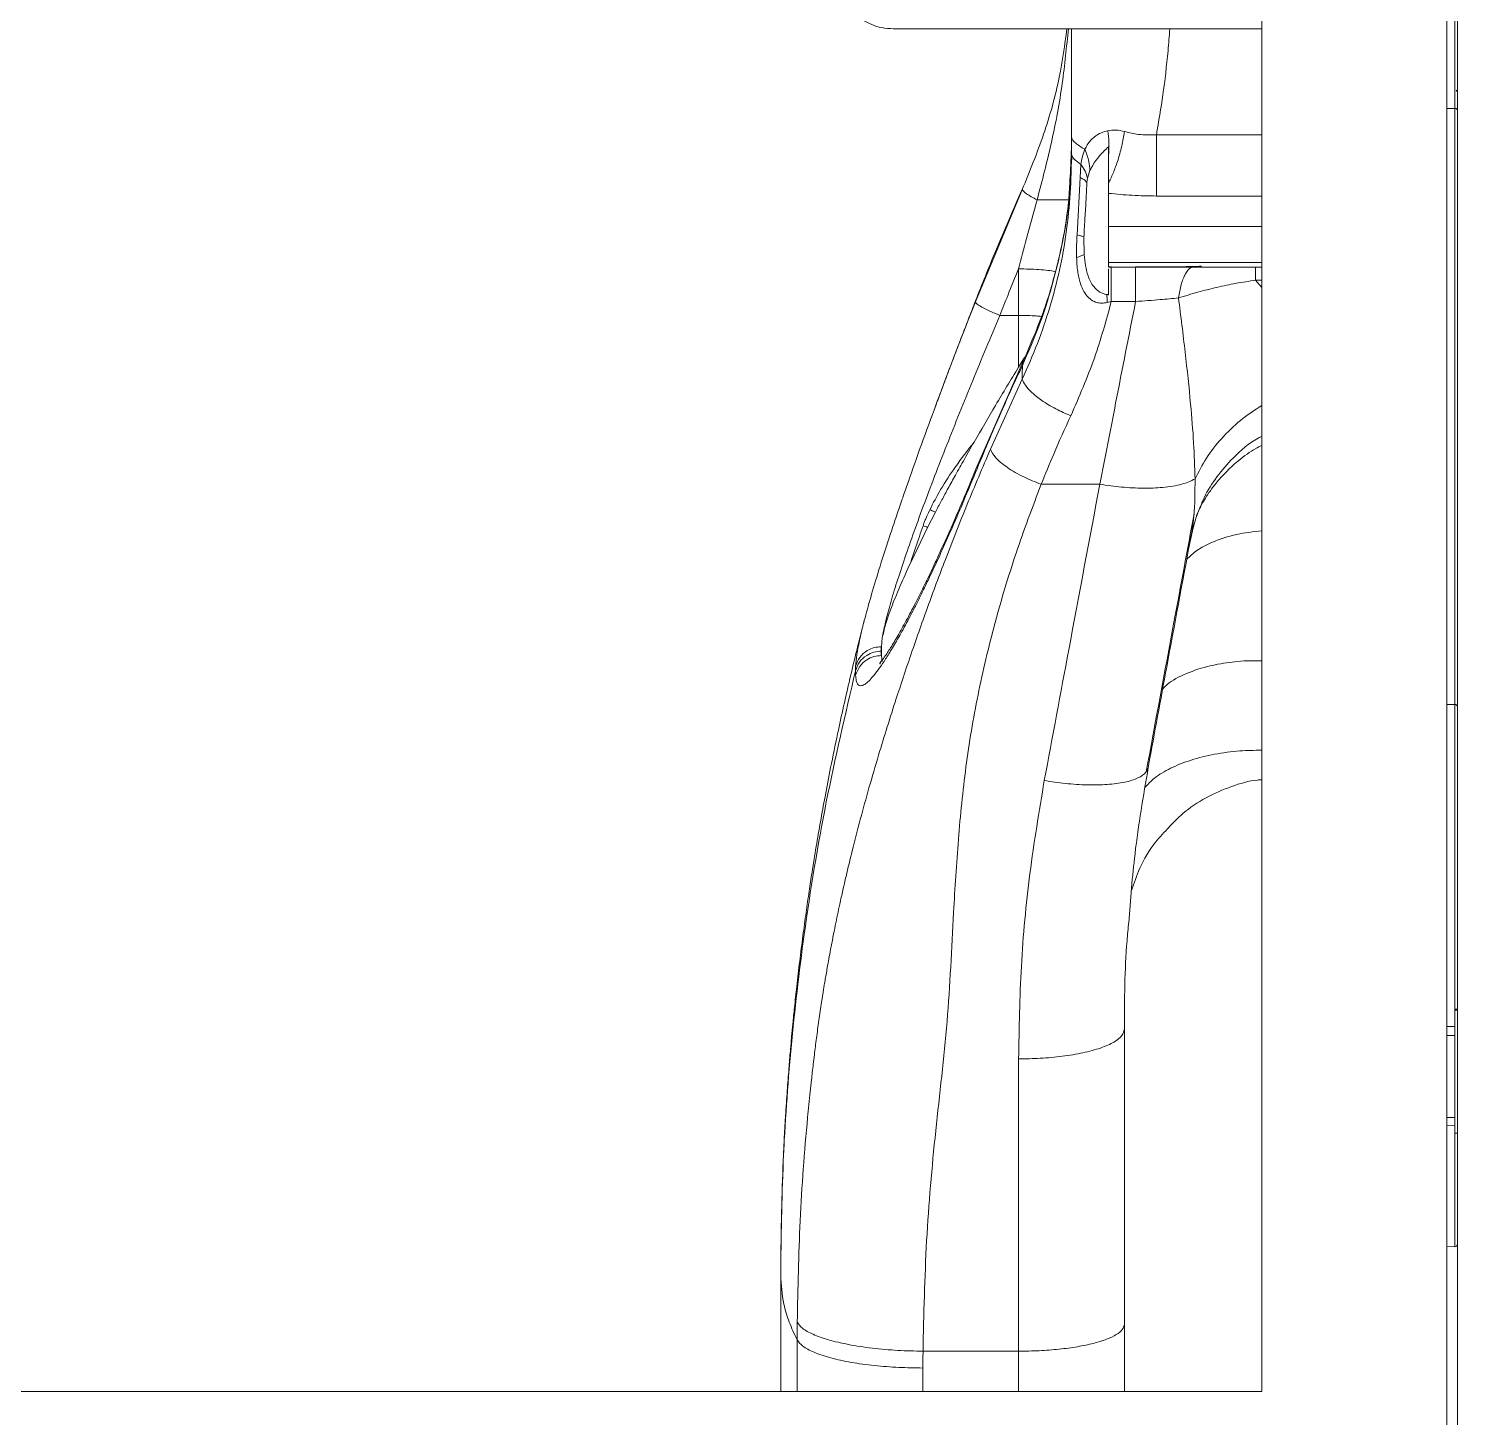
# Model space of a CAD drawing. Header units: millimetres. Extents: x 169 to 14583, y -399 to 10804.
# Drawn here: x 6777 to 7047.3, y 2590.6 to 2853.2 of the extents above; entities that cross this region are included whole.
import ezdxf

# ---------------------------------------------------------------- set-up
doc = ezdxf.new("R2010")
doc.units = ezdxf.units.MM
doc.header["$LTSCALE"] = 35

msp = doc.modelspace()

# ---------------------------------------------------------------- linework, layer by layer
at = {"color": 7, "linetype": 'Continuous', "lineweight": 18}
for p, q in [((7045.279, 1924.779), (7045.279, 3231.159)), ((7047.279, 3231.159), (7047.279, 1924.779)), ((7010.279, 2595.469), (7010.279, 3199.159)), ((6940.623, 2853.153), (7010.279, 2853.153)), ((7047.279, 2841.224), (7047.055, 2841.548)), ((7046.766, 2838.087), (7045.279, 2838.057)), ((7046.766, 2838.087), (7046.766, 2725.384)), ((7010.279, 2833.104), (6990.36, 2833.104)), ((6974.026, 2824.84), (6974.279, 2830.714)), ((6981.279, 2830.824), (6981.279, 2828.886)), ((6976.067, 2827.5), (6975.9, 2825.05)), ((6975.9, 2825.05), (6975.347, 2814.182)), ((6977.281, 2824.922), (6977.185, 2824.047)), ((6977.281, 2824.922), (6977.77, 2826.332)), ((6964.97, 2822.697), (6956.102, 2801.496)), ((6981.279, 2823.886), (6981.279, 2822.022)), ((6990.36, 2821.52), (7010.279, 2821.52)), ((6976.627, 2813.778), (6976.677, 2810.437)), ((6981.279, 2815.732), (7010.279, 2815.732)), ((6981.279, 2808.973), (7010.279, 2808.973)), ((6981.279, 2808.102), (6981.812, 2808.102)), ((6981.279, 2808.09), (7010.279, 2808.09)), ((7009.09, 2805.591), (7010.279, 2804.246)), ((7009.09, 2805.591), (7010.279, 2805.591)), ((6981.029, 2801.386), (6981.812, 2801.57)), ((6981.812, 2801.57), (6986.419, 2801.57)), ((6960.75, 2798.948), (6964.279, 2798.948)), ((6965.036, 2790.005), (6956.159, 2769.77)), ((6964.279, 2789.156), (6965.421, 2790.971)), ((6964.975, 2786.897), (6958.948, 2773.646)), ((6968.548, 2767.028), (6979.651, 2767.028)), ((6947.08, 2758.872), (6948.56, 2761.772)), ((6997.453, 2759.343), (6996.707, 2756.209)), ((6997.017, 2757.815), (6998.003, 2761.27)), ((6998.052, 2761.233), (6997.855, 2760.751)), ((6943.866, 2752.247), (6947.08, 2758.872)), ((6938.497, 2737.978), (6938.319, 2736.304)), ((6938.319, 2734.633), (6938.319, 2736.304)), ((6938.319, 2734.633), (6938.497, 2733.499)), ((7046.766, 2725.384), (7045.279, 2725.354)), ((7046.779, 2667.796), (7047.279, 2667.796)), ((7046.779, 2667.796), (7046.779, 2667.571)), ((7046.779, 2667.571), (7047.279, 2667.571)), ((7046.779, 2662.662), (7046.779, 2667.571)), ((7045.279, 2664.51), (7046.766, 2664.499)), ((7046.766, 2662.809), (7045.279, 2662.827)), ((7046.766, 2664.499), (7046.766, 2662.809)), ((7046.766, 2662.809), (7046.766, 2647.28)), ((7046.779, 2657.753), (7046.779, 2662.662)), ((7046.779, 2657.753), (7046.779, 2654.183)), ((7046.779, 2649.275), (7046.779, 2654.183)), ((7046.779, 2644.366), (7046.779, 2649.275)), ((7046.766, 2647.28), (7045.279, 2647.298)), ((7046.766, 2645.74), (7045.279, 2645.763)), ((7046.766, 2647.28), (7046.766, 2645.74)), ((7047.279, 2644.366), (7046.779, 2644.366)), ((7045.279, 2622.894), (7046.766, 2622.855)), ((6919.279, 2595.469), (6919.279, 2617.459)), ((6984.279, 2608.192), (6984.279, 2595.469)), ((6922.392, 2605.256), (6922.384, 2595.469)), ((6946.203, 2603.119), (6964.279, 2603.119)), ((6964.279, 2603.119), (6964.279, 2595.469)), ((6946.19, 2599.941), (6946.186, 2595.469)), ((7010.279, 2595.469), (6577.279, 2595.469))]:
    msp.add_line(p, q, dxfattribs=at)
msp.add_arc((7046.779, 2623.355), 0.5, 268.5, 0, dxfattribs=at)
for points in [[(7046.766, 2875.387), (7046.766, 2872.747), (7046.766, 2867.465), (7046.766, 2858.464), (7046.766, 2848.77), (7046.766, 2841.648), (7046.766, 2838.087)], [(6964.279, 2798.948), (6964.279, 2797.325), (6964.279, 2794.08), (6964.279, 2790.797), (6964.279, 2789.156)], [(7047.279, 2725), (7047.271, 2725.051), (7047.255, 2725.154), (7047.136, 2725.282), (7046.966, 2725.37), (7046.832, 2725.38), (7046.766, 2725.384)], [(7046.766, 2725.384), (7046.766, 2723.497), (7046.766, 2719.722), (7046.766, 2712.989), (7046.766, 2705.648), (7046.766, 2697.767), (7046.766, 2689.532), (7046.766, 2681.12), (7046.766, 2672.678), (7046.766, 2667.225), (7046.766, 2664.499)], [(6964.279, 2603.119), (6965.588, 2603.138), (6968.206, 2603.176), (6971.982, 2603.477), (6975.462, 2603.946), (6978.511, 2604.582), (6981.018, 2605.355), (6982.866, 2606.238), (6984.055, 2607.196), (6984.204, 2607.86), (6984.279, 2608.192)]]:
    msp.add_open_spline(points, degree=3, dxfattribs=at)
for points, knots in [([(6934.126, 2855.317), (6934.393, 2855.114), (6935.124, 2854.556), (6936.552, 2853.86), (6938.449, 2853.255), (6939.844, 2853.187), (6940.576, 2853.151)], [0, 0, 0, 0, 0.1446756, 0.3965733, 0.6831005, 1, 1, 1, 1]), ([(6973.434, 2853.153), (6973.001, 2850.094), (6972.043, 2843.329), (6969.225, 2833.107), (6966.381, 2826.19), (6964.959, 2822.732)], [0, 0, 0, 0, 0.2920466, 0.6459796, 1, 1, 1, 1]), ([(6973.692, 2853.153), (6973.354, 2849.719), (6972.642, 2842.488), (6970.63, 2831.67), (6968.722, 2824.396), (6967.779, 2820.8)], [0, 0, 0, 0, 0.3138089, 0.6608443, 1, 1, 1, 1]), ([(6974.279, 2853.153), (6974.279, 2852.221), (6974.279, 2848.329), (6974.279, 2841.502), (6974.279, 2835.672), (6974.279, 2832.746)], [0, 0, 0, 0, 0.1355835, 0.5660123, 1, 1, 1, 1]), ([(6992.882, 2853.153), (6992.774, 2851.754), (6992.445, 2847.511), (6991.648, 2840.765), (6990.78, 2835.602), (6990.36, 2833.104)], [0, 0, 0, 0, 0.2023773, 0.6140646, 1, 1, 1, 1]), ([(7047.279, 2837.703), (7047.269, 2837.76), (7047.249, 2837.875), (7047.111, 2838.002), (7046.942, 2838.077), (7046.824, 2838.083), (7046.766, 2838.087)], [0, 0, 0, 0, 0.279607, 0.5592116, 0.7796062, 1, 1, 1, 1]), ([(6974.279, 2832.746), (6974.315, 2832.571), (6974.39, 2832.211), (6975.083, 2831.423), (6976.153, 2830.759), (6976.819, 2830.346)], [0, 0, 0, 0, 0.2627854, 0.5408267, 1, 1, 1, 1]), ([(6974.279, 2832.746), (6974.279, 2832.15), (6974.279, 2831.07), (6974.279, 2829.995), (6974.279, 2829.513)], [0, 0, 0, 0, 0.5514702, 1, 1, 1, 1]), ([(6981.14, 2833.866), (6980.725, 2833.749), (6979.776, 2833.481), (6978.722, 2832.825), (6977.872, 2832.034), (6977.273, 2831.252), (6976.965, 2830.638), (6976.819, 2830.346)], [0, 0, 0, 0, 0.2068098, 0.473678, 0.6485596, 0.8332507, 1, 1, 1, 1]), ([(6984.336, 2833.71), (6983.783, 2833.835), (6982.648, 2834.092), (6981.65, 2833.942), (6981.14, 2833.866)], [0, 0, 0, 0, 0.4879764, 1, 1, 1, 1]), ([(6981.279, 2828.886), (6981.343, 2829.832), (6981.457, 2831.501), (6981.236, 2833.151), (6981.14, 2833.866)], [0, 0, 0, 0, 0.5666744, 1, 1, 1, 1]), ([(6984.336, 2833.71), (6984.173, 2832.794), (6983.841, 2830.921), (6983.054, 2828.199), (6982.182, 2825.791), (6981.578, 2824.517), (6981.279, 2823.886)], [0, 0, 0, 0, 0.2709458, 0.5542494, 0.7791334, 1, 1, 1, 1]), ([(6990.36, 2833.104), (6989.202, 2833.067), (6987.13, 2833), (6985.191, 2833.493), (6984.336, 2833.71)], [0, 0, 0, 0, 0.5589173, 1, 1, 1, 1]), ([(6990.36, 2833.104), (6990.36, 2831.988), (6990.36, 2829.757), (6990.36, 2826.481), (6990.36, 2823.663), (6990.36, 2822.234), (6990.36, 2821.52)], [0, 0, 0, 0, 0.2798031, 0.5596063, 0.7798031, 1, 1, 1, 1]), ([(6964.993, 2789.471), (6966.065, 2791.928), (6968.209, 2796.842), (6970.672, 2804.454), (6972.651, 2812.648), (6974.01, 2821.424), (6974.189, 2827.618), (6974.279, 2830.714)], [0, 0, 0, 0, 0.18683879, 0.37359185, 0.56027154, 0.78018014, 1, 1, 1, 1]), ([(6976.819, 2830.346), (6976.63, 2829.855), (6976.297, 2828.99), (6976.136, 2827.95), (6976.067, 2827.5)], [0, 0, 0, 0, 0.56811642, 1, 1, 1, 1]), ([(6976.819, 2830.346), (6977.116, 2829.584), (6977.639, 2828.239), (6977.731, 2826.909), (6977.77, 2826.332)], [0, 0, 0, 0, 0.5666174, 1, 1, 1, 1]), ([(6977.77, 2826.332), (6977.971, 2826.717), (6978.482, 2827.692), (6979.614, 2829.23), (6980.69, 2830.261), (6981.279, 2830.824)], [0, 0, 0, 0, 0.2277095, 0.578061, 1, 1, 1, 1]), ([(6974.279, 2829.513), (6974.233, 2827.035), (6974.14, 2822.055), (6973.374, 2814.66), (6972.112, 2807.411), (6970.256, 2800.491), (6967.927, 2793.603), (6965.959, 2789.132), (6964.975, 2786.897)], [0, 0, 0, 0, 0.16455339, 0.33065238, 0.49775159, 0.66508035, 0.83250317, 1, 1, 1, 1]), ([(6974.437, 2828.963), (6974.394, 2828.785), (6974.293, 2828.368), (6974.274, 2827.897), (6974.262, 2827.628)], [0, 0, 0, 0, 0.4278476, 1, 1, 1, 1]), ([(6974.279, 2829.513), (6974.377, 2829.171), (6974.553, 2828.561), (6975.604, 2827.825), (6976.067, 2827.5)], [0, 0, 0, 0, 0.5589649, 1, 1, 1, 1]), ([(6976.067, 2827.5), (6976.372, 2827.072), (6976.98, 2826.219), (6977.181, 2825.354), (6977.281, 2824.922)], [0, 0, 0, 0, 0.5016854, 1, 1, 1, 1]), ([(6981.279, 2828.886), (6981.279, 2828.086), (6981.279, 2826.287), (6981.279, 2824.743), (6981.279, 2823.886)], [0, 0, 0, 0, 0.44502469, 1, 1, 1, 1]), ([(6973.99, 2824.843), (6973.935, 2823.457), (6973.739, 2818.548), (6972.128, 2810.184), (6969.306, 2799.862), (6966.443, 2793.263), (6965.011, 2789.962)], [0, 0, 0, 0, 0.1158812, 0.410458, 0.7051667, 1, 1, 1, 1]), ([(6975.9, 2825.05), (6976.239, 2824.871), (6976.844, 2824.551), (6977.081, 2824.201), (6977.185, 2824.047)], [0, 0, 0, 0, 0.5596078, 1, 1, 1, 1]), ([(6964.993, 2822.863), (6963.27, 2818.933), (6960.193, 2811.917), (6957.371, 2804.807), (6956.128, 2801.679)], [0, 0, 0, 0, 0.55999733, 1, 1, 1, 1]), ([(6964.993, 2822.863), (6964.978, 2822.772), (6964.945, 2822.587), (6965.63, 2822.031), (6966.616, 2821.41), (6967.398, 2821), (6967.779, 2820.8)], [0, 0, 0, 0, 0.2732717, 0.5616588, 0.7867278, 1, 1, 1, 1]), ([(6977.185, 2824.047), (6977.106, 2822.404), (6976.976, 2819.712), (6976.758, 2816.225), (6976.662, 2814.436), (6976.627, 2813.778)], [0, 0, 0, 0, 0.4973682, 0.8148863, 1, 1, 1, 1]), ([(6981.279, 2822.022), (6981.279, 2821.546), (6981.279, 2820.594), (6981.279, 2818.463), (6981.279, 2816.767), (6981.279, 2815.732)], [0, 0, 0, 0, 0.28045864, 0.56091728, 1, 1, 1, 1]), ([(6990.36, 2821.52), (6988.826, 2821.542), (6985.784, 2821.586), (6982.772, 2821.878), (6981.279, 2822.022)], [0, 0, 0, 0, 0.5043488, 1, 1, 1, 1]), ([(6967.779, 2820.8), (6967.115, 2818.368), (6965.924, 2814.006), (6964.783, 2809.661), (6964.279, 2807.738)], [0, 0, 0, 0, 0.5575753, 1, 1, 1, 1]), ([(6967.779, 2820.8), (6968.775, 2820.802), (6970.814, 2820.805), (6972.84, 2820.813), (6973.48, 2820.819), (6973.725, 2820.821)], [0, 0, 0, 0, 0.3712309, 0.7599428, 1, 1, 1, 1]), ([(6975.347, 2814.182), (6975.308, 2813.572), (6975.245, 2812.574), (6975.229, 2811.357), (6975.232, 2810.649), (6975.238, 2810.281), (6975.242, 2810.085), (6975.245, 2809.989), (6975.246, 2809.931), (6975.247, 2809.901), (6975.248, 2809.883)], [0, 0, 0, 0, 0.4307545, 0.7049998, 0.8448353, 0.9205643, 0.9598249, 0.979798, 0.9873363, 1, 1, 1, 1]), ([(6975.347, 2814.182), (6975.628, 2814.11), (6976.132, 2813.982), (6976.475, 2813.84), (6976.627, 2813.778)], [0, 0, 0, 0, 0.5582975, 1, 1, 1, 1]), ([(6981.279, 2815.732), (6981.279, 2814.447), (6981.279, 2812.152), (6981.279, 2809.944), (6981.279, 2808.973)], [0, 0, 0, 0, 0.559992, 1, 1, 1, 1]), ([(6975.248, 2809.883), (6975.556, 2809.993), (6976.108, 2810.19), (6976.502, 2810.362), (6976.677, 2810.437)], [0, 0, 0, 0, 0.5581535, 1, 1, 1, 1]), ([(6975.248, 2809.883), (6975.273, 2809.314), (6975.317, 2808.358), (6975.483, 2807.014), (6975.693, 2805.922), (6976.032, 2804.718), (6976.545, 2803.522), (6977.312, 2802.456), (6978.156, 2801.757), (6979.045, 2801.354), (6980.027, 2801.208), (6980.684, 2801.324), (6981.029, 2801.386)], [0, 0, 0, 0, 0.1440579, 0.2421446, 0.3406437, 0.4232958, 0.5561372, 0.665608, 0.7513501, 0.8308655, 0.91101, 1, 1, 1, 1]), ([(6976.677, 2810.437), (6976.83, 2809.08), (6977.07, 2806.968), (6978.231, 2804.525), (6979.359, 2803.465), (6980.262, 2803.033), (6980.739, 2802.941), (6980.98, 2802.894)], [0, 0, 0, 0, 0.4403647, 0.6850246, 0.8459639, 0.9223599, 1, 1, 1, 1]), ([(6981.279, 2808.147), (6981.279, 2808.165), (6981.279, 2808.2), (6981.279, 2808.716), (6981.279, 2808.973)], [0, 0, 0, 0, 0.502115, 1, 1, 1, 1]), ([(6981.812, 2801.57), (6981.812, 2802.522), (6981.812, 2804.472), (6981.812, 2806.63), (6981.812, 2808), (6981.812, 2808.069), (6981.812, 2808.102)], [0, 0, 0, 0, 0.2440096, 0.4997368, 0.7556049, 1, 1, 1, 1]), ([(6986.419, 2808.102), (6987.381, 2808.102), (6989.298, 2808.103), (6992.344, 2808.117), (6995.533, 2808.146), (6997.75, 2808.211), (6998.85, 2808.244)], [0, 0, 0, 0, 0.2309048, 0.4600955, 0.732196, 1, 1, 1, 1]), ([(6986.419, 2808.102), (6986.419, 2808.05), (6986.419, 2807.944), (6986.419, 2806.306), (6986.419, 2804.105), (6986.419, 2802.401), (6986.419, 2801.57)], [0, 0, 0, 0, 0.2771121, 0.5649008, 0.7880725, 1, 1, 1, 1]), ([(6997.123, 2808.09), (6997.008, 2808.046), (6996.538, 2807.864), (6995.785, 2806.803), (6994.964, 2804.927), (6994.67, 2803.126), (6994.527, 2802.25)], [0, 0, 0, 0, 0.090526, 0.3690771, 0.6928639, 1, 1, 1, 1]), ([(7009.09, 2808.137), (7009.09, 2807.894), (7009.09, 2807.302), (7009.09, 2806.225), (7009.09, 2805.591)], [0, 0, 0, 0, 0.4111833, 1, 1, 1, 1]), ([(6964.279, 2807.738), (6963.608, 2806.101), (6962.411, 2803.179), (6961.257, 2800.241), (6960.75, 2798.948)], [0, 0, 0, 0, 0.5601258, 1, 1, 1, 1]), ([(6964.279, 2807.738), (6964.279, 2806.097), (6964.279, 2803.166), (6964.279, 2800.237), (6964.279, 2798.948)], [0, 0, 0, 0, 0.56, 1, 1, 1, 1]), ([(6971.156, 2807.275), (6970.729, 2807.338), (6969.811, 2807.475), (6968.126, 2807.619), (6966.243, 2807.72), (6964.933, 2807.732), (6964.279, 2807.738)], [0, 0, 0, 0, 0.225238, 0.483492, 0.741746, 1, 1, 1, 1]), ([(6981.279, 2802.86), (6981.279, 2803.658), (6981.279, 2805.253), (6981.279, 2806.95), (6981.279, 2807.496), (6981.279, 2807.752)], [0, 0, 0, 0, 0.3465332, 0.6931804, 1, 1, 1, 1]), ([(6994.527, 2802.25), (6995.739, 2802.618), (6998.106, 2803.336), (7001.762, 2804.27), (7005.415, 2805.054), (7007.861, 2805.412), (7009.09, 2805.591)], [0, 0, 0, 0, 0.2599454, 0.507873, 0.752847, 1, 1, 1, 1]), ([(6980.98, 2802.894), (6981.036, 2802.887), (6981.135, 2802.873), (6981.235, 2802.864), (6981.279, 2802.86)], [0, 0, 0, 0, 0.562208, 1, 1, 1, 1]), ([(6980.98, 2802.894), (6980.99, 2802.618), (6981.009, 2802.129), (6981.023, 2801.611), (6981.029, 2801.386)], [0, 0, 0, 0, 0.56516314, 1, 1, 1, 1]), ([(6956.102, 2801.492), (6955.128, 2799.007), (6953.132, 2793.91), (6950.166, 2786.106), (6947.277, 2778.323), (6944.629, 2771.004), (6943.056, 2766.475), (6942.313, 2764.335)], [0, 0, 0, 0, 0.199622, 0.409351, 0.6156138, 0.8184414, 1, 1, 1, 1]), ([(6956.128, 2801.679), (6955.834, 2800.925), (6955.144, 2799.157), (6954.151, 2796.587), (6953.084, 2793.809), (6952.122, 2791.284), (6951.26, 2789.006), (6950.555, 2787.133), (6949.934, 2785.472), (6949.338, 2783.874), (6948.801, 2782.424), (6948.345, 2781.19), (6947.97, 2780.17), (6947.726, 2779.504), (6947.607, 2779.179), (6947.586, 2779.123)], [0, 0, 0, 0, 0.1012103, 0.2374886, 0.3424613, 0.4700921, 0.5716466, 0.6438915, 0.7180086, 0.791699, 0.855986, 0.9108675, 0.9563418, 0.9924071, 1, 1, 1, 1]), ([(6956.128, 2801.679), (6956.105, 2801.602), (6956.056, 2801.442), (6956.565, 2800.982), (6957.572, 2800.36), (6959.041, 2799.63), (6960.198, 2799.168), (6960.75, 2798.948)], [0, 0, 0, 0, 0.1749713, 0.3659455, 0.5642391, 0.7922035, 1, 1, 1, 1]), ([(6974.153, 2779.963), (6975.737, 2783.586), (6978.836, 2790.676), (6980.835, 2797.992), (6981.812, 2801.57)], [0, 0, 0, 0, 0.5109923, 1, 1, 1, 1]), ([(6986.419, 2801.57), (6985.16, 2795.19), (6982.911, 2783.797), (6980.647, 2772.152), (6979.651, 2767.028)], [0, 0, 0, 0, 0.5599903, 1, 1, 1, 1]), ([(6986.419, 2801.57), (6987.975, 2801.685), (6990.766, 2801.89), (6993.374, 2802.14), (6994.527, 2802.25)], [0, 0, 0, 0, 0.5576473, 1, 1, 1, 1]), ([(6994.527, 2802.25), (6994.96, 2798.812), (6995.819, 2791.994), (6996.778, 2782.875), (6997.443, 2774.861), (6997.58, 2770.287), (6997.647, 2768.032)], [0, 0, 0, 0, 0.2879092, 0.5710316, 0.7885716, 1, 1, 1, 1]), ([(6960.75, 2798.948), (6959.887, 2796.914), (6958.162, 2792.847), (6955.6, 2786.662), (6953.095, 2780.501), (6950.677, 2774.423), (6948.377, 2768.501), (6946.229, 2762.808), (6944.267, 2757.423), (6942.527, 2752.424), (6941.042, 2747.888), (6939.854, 2743.912), (6938.959, 2740.503), (6938.651, 2738.82), (6938.497, 2737.978)], [0, 0, 0, 0, 0.0836867, 0.1673558, 0.2509897, 0.3345706, 0.4180815, 0.5015073, 0.584836, 0.6680604, 0.7511782, 0.8341941, 0.9171242, 1, 1, 1, 1]), ([(6968.583, 2798.757), (6968.265, 2798.79), (6966.979, 2798.926), (6965.439, 2798.939), (6964.279, 2798.948)], [0, 0, 0, 0, 0.2467128, 1, 1, 1, 1]), ([(6955.853, 2774.984), (6957.193, 2777.302), (6959.916, 2782.011), (6962.809, 2786.75), (6964.279, 2789.156)], [0, 0, 0, 0, 0.4921879, 1, 1, 1, 1]), ([(6956.128, 2769.255), (6957.715, 2773.06), (6960.548, 2779.856), (6963.635, 2786.533), (6964.993, 2789.471)], [0, 0, 0, 0, 0.5599974, 1, 1, 1, 1]), ([(6965.017, 2789.958), (6965.012, 2789.954), (6964.882, 2789.849), (6964.939, 2789.656), (6964.993, 2789.471)], [0, 0, 0, 0, 0.03917563, 1, 1, 1, 1]), ([(6964.993, 2789.471), (6964.99, 2788.996), (6964.984, 2788.147), (6964.978, 2787.279), (6964.975, 2786.897)], [0, 0, 0, 0, 0.5600205, 1, 1, 1, 1]), ([(6964.975, 2786.897), (6965.133, 2786.521), (6965.46, 2785.742), (6966.737, 2784.348), (6968.677, 2782.8), (6971.234, 2781.23), (6973.199, 2780.377), (6974.153, 2779.963)], [0, 0, 0, 0, 0.17607174, 0.36435986, 0.55885135, 0.78581334, 1, 1, 1, 1]), ([(6997.647, 2768.032), (6998.325, 2769.362), (6999.704, 2772.066), (7002.632, 2775.785), (7006.128, 2779.197), (7008.895, 2781.012), (7010.279, 2781.92)], [0, 0, 0, 0, 0.2409852, 0.4903296, 0.7450731, 1, 1, 1, 1]), ([(6974.153, 2779.963), (6973.055, 2777.564), (6971.105, 2773.299), (6969.326, 2768.936), (6968.548, 2767.028)], [0, 0, 0, 0, 0.5626704, 1, 1, 1, 1]), ([(7010.279, 2776.083), (7010.055, 2775.974), (7008.004, 2774.975), (7005.085, 2772.358), (7001.705, 2768.524), (6999.417, 2764.868), (6998.464, 2762.332), (6998.052, 2761.233)], [0, 0, 0, 0, 0.0375288, 0.344914, 0.5849635, 0.8202577, 1, 1, 1, 1]), ([(6958.948, 2773.646), (6957.47, 2770.179), (6954.513, 2763.243), (6950.578, 2753.25), (6946.991, 2743.63), (6943.906, 2734.864), (6940.804, 2725.553), (6938.218, 2717.309), (6935.993, 2709.703), (6934.329, 2703.672), (6932.887, 2698.09), (6931.809, 2693.625), (6931.037, 2690.267), (6930.505, 2687.859), (6930.03, 2685.633), (6929.601, 2683.562), (6929.163, 2681.368), (6928.65, 2678.695), (6928.146, 2675.933), (6927.712, 2673.407), (6927.356, 2671.255), (6926.964, 2668.779), (6926.509, 2665.716), (6926.125, 2662.907), (6925.847, 2660.732), (6925.645, 2659.098), (6925.451, 2657.471), (6925.268, 2655.88), (6925.073, 2654.136), (6924.853, 2652.103), (6924.611, 2649.74), (6923.826, 2641.635), (6922.795, 2627.944), (6922.535, 2614.997), (6922.406, 2608.592)], [0, 0, 0, 0, 0.0659532, 0.1319467, 0.1891048, 0.247839, 0.297739, 0.365543, 0.4047764, 0.4424273, 0.4798394, 0.5099107, 0.5258578, 0.5422017, 0.5543878, 0.5667995, 0.5801281, 0.5943754, 0.6152598, 0.629864, 0.6395323, 0.6535366, 0.6737043, 0.6933386, 0.7024856, 0.7113578, 0.7215511, 0.730539, 0.7387732, 0.7515995, 0.765532, 0.7794287, 0.8908928, 1, 1, 1, 1]), ([(6955.853, 2774.984), (6954.656, 2773.433), (6952.384, 2770.488), (6949.539, 2766.193), (6948.128, 2763.453), (6947.464, 2762.164)], [0, 0, 0, 0, 0.3707905, 0.7040729, 1, 1, 1, 1]), ([(6948.56, 2761.772), (6948.914, 2762.449), (6949.636, 2763.826), (6950.833, 2766.045), (6952.212, 2768.552), (6953.898, 2771.56), (6955.156, 2773.764), (6955.853, 2774.984)], [0, 0, 0, 0, 0.1602938, 0.3261201, 0.511153, 0.7293257, 1, 1, 1, 1]), ([(6958.948, 2773.646), (6959.207, 2773.125), (6959.602, 2772.329), (6960.894, 2771.119), (6962.132, 2770.175), (6963.601, 2769.254), (6965.701, 2768.127), (6967.424, 2767.462), (6968.548, 2767.028)], [0, 0, 0, 0, 0.2417052, 0.3700265, 0.5004865, 0.6308773, 0.7589979, 1, 1, 1, 1]), ([(6998.002, 2761.269), (6998.046, 2761.385), (6998.123, 2761.59), (6998.37, 2762.132), (6998.624, 2762.644), (6998.828, 2763.036), (6999.196, 2763.711), (6999.761, 2764.665), (7000.588, 2765.89), (7001.453, 2767.027), (7002.393, 2768.162), (7003.869, 2769.75), (7006.135, 2771.746), (7008.337, 2773.418), (7009.9, 2774.171), (7010.279, 2774.353)], [0, 0, 0, 0, 0.1569889, 0.2776477, 0.3384586, 0.3839635, 0.4167502, 0.5057718, 0.5878245, 0.6271963, 0.6713837, 0.7404472, 0.8369116, 0.9605275, 1, 1, 1, 1]), ([(6933.461, 2730.929), (6933.489, 2730.567), (6933.543, 2729.878), (6933.782, 2729.282), (6934.115, 2728.952), (6934.58, 2728.899), (6935.187, 2729.174), (6935.923, 2729.78), (6936.755, 2730.675), (6937.723, 2731.911), (6938.829, 2733.504), (6939.876, 2735.157), (6940.808, 2736.718), (6941.588, 2738.072), (6942.423, 2739.572), (6943.314, 2741.223), (6944.261, 2743.032), (6945.265, 2745.003), (6946.323, 2747.14), (6947.601, 2749.785), (6949.194, 2753.184), (6951.204, 2757.635), (6953.552, 2763.024), (6955.236, 2767.096), (6956.128, 2769.255)], [0, 0, 0, 0, 0.0499818, 0.0951578, 0.1367719, 0.1826914, 0.2342885, 0.2800943, 0.3274614, 0.376386, 0.4268645, 0.4788933, 0.5075129, 0.5371415, 0.5677786, 0.5994237, 0.6320764, 0.6657365, 0.7004041, 0.7360792, 0.7884992, 0.8499606, 0.9204603, 1, 1, 1, 1]), ([(6956.158, 2769.769), (6955.464, 2768.088), (6954.164, 2764.94), (6952.357, 2760.737), (6950.735, 2757.061), (6949.35, 2754.01), (6948.218, 2751.58), (6947.311, 2749.672), (6946.252, 2747.485), (6944.867, 2744.708), (6943.215, 2741.549), (6941.615, 2738.669), (6940.215, 2736.322), (6939.153, 2734.697), (6938.292, 2733.468), (6937.951, 2733.121), (6938.107, 2733.1), (6938.139, 2733.096)], [0, 0, 0, 0, 0.0910214, 0.1704977, 0.2384075, 0.3074693, 0.3581069, 0.394465, 0.4346375, 0.509679, 0.5991097, 0.6916174, 0.7780391, 0.858353, 0.9155128, 0.982425, 1, 1, 1, 1]), ([(6956.128, 2769.255), (6956.067, 2769.447), (6956.002, 2769.65), (6956.162, 2769.758), (6956.171, 2769.764)], [0, 0, 0, 0, 0.9429044, 1, 1, 1, 1]), ([(6979.651, 2767.028), (6981.023, 2766.83), (6983.82, 2766.425), (6987.884, 2766.224), (6991.818, 2766.37), (6995.314, 2766.931), (6996.88, 2767.67), (6997.647, 2768.032)], [0, 0, 0, 0, 0.1814141, 0.3700893, 0.5618664, 0.7854695, 1, 1, 1, 1]), ([(6997.647, 2768.032), (6997.646, 2765.634), (6997.644, 2761.438), (6996.988, 2757.777), (6996.707, 2756.209)], [0, 0, 0, 0, 0.5715991, 1, 1, 1, 1]), ([(6968.548, 2767.028), (6966.914, 2762.695), (6963.649, 2754.035), (6959.667, 2740.736), (6956.457, 2727.257), (6954.18, 2713.616), (6952.822, 2699.883), (6951.807, 2683.838), (6951.022, 2665.44), (6948.493, 2644.804), (6946.658, 2624.033), (6946.355, 2610.09), (6946.203, 2603.119)], [0, 0, 0, 0, 0.08418965, 0.16826118, 0.25214498, 0.335751, 0.41903253, 0.5020764, 0.626493, 0.75098463, 0.87549537, 1, 1, 1, 1]), ([(6979.651, 2767.028), (6977.691, 2756.608), (6974.189, 2737.999), (6970.683, 2719.251), (6969.14, 2711.002)], [0, 0, 0, 0, 0.55999884, 1, 1, 1, 1]), ([(6942.27, 2764.185), (6941.932, 2763.201), (6941.17, 2760.987), (6939.73, 2756.682), (6938.066, 2751.536), (6936.44, 2746.192), (6935.198, 2741.695), (6934.484, 2738.931), (6934.281, 2737.877), (6934.277, 2737.856)], [0, 0, 0, 0, 0.0905596, 0.2038213, 0.4138926, 0.613398, 0.8022936, 0.9960348, 1, 1, 1, 1]), ([(6947.464, 2762.164), (6947.303, 2761.822), (6947.038, 2761.26), (6946.705, 2760.476), (6946.44, 2759.813), (6946.282, 2759.372), (6946.203, 2759.152)], [0, 0, 0, 0, 0.34036282, 0.56039418, 0.78026952, 1, 1, 1, 1]), ([(6948.56, 2761.772), (6948.361, 2761.859), (6948.005, 2762.015), (6947.63, 2762.118), (6947.464, 2762.164)], [0, 0, 0, 0, 0.56, 1, 1, 1, 1]), ([(6988.418, 2712.662), (6990.17, 2722.115), (6993.19, 2738.415), (6996.206, 2754.594), (6997.473, 2761.39)], [0, 0, 0, 0, 0.5799312, 1, 1, 1, 1]), ([(6946.203, 2759.152), (6945.738, 2757.81), (6944.908, 2755.415), (6944.184, 2753.215), (6943.866, 2752.247)], [0, 0, 0, 0, 0.5600348, 1, 1, 1, 1]), ([(6947.08, 2758.872), (6946.919, 2758.934), (6946.631, 2759.045), (6946.334, 2759.119), (6946.203, 2759.152)], [0, 0, 0, 0, 0.56, 1, 1, 1, 1]), ([(7010.279, 2758.24), (7008.662, 2758.045), (7005.186, 2757.624), (7001.124, 2756.256), (6997.975, 2754.632), (6996.682, 2753.41), (6996.082, 2752.843)], [0, 0, 0, 0, 0.2603305, 0.5599758, 0.7955828, 1, 1, 1, 1]), ([(6996.707, 2756.209), (6995.239, 2748.313), (6992.616, 2734.212), (6989.991, 2720.033), (6988.836, 2713.794)], [0, 0, 0, 0, 0.559993, 1, 1, 1, 1]), ([(6938.497, 2737.978), (6938.678, 2738.785), (6939.04, 2740.405), (6940.187, 2743.714), (6941.745, 2747.612), (6943.155, 2750.693), (6943.866, 2752.247)], [0, 0, 0, 0, 0.2410974, 0.484517, 0.7399883, 1, 1, 1, 1]), ([(6935.092, 2741.227), (6934.966, 2740.745), (6934.012, 2737.084), (6932.274, 2729.963), (6930.306, 2721.19), (6928.779, 2713.765), (6927.709, 2708.219), (6926.802, 2703.235), (6925.982, 2698.462), (6925.271, 2694.07), (6924.637, 2689.921), (6924.059, 2685.933), (6923.459, 2681.532), (6922.869, 2676.869), (6922.342, 2672.351), (6921.917, 2668.394), (6921.6, 2665.235), (6921.342, 2662.508), (6921.091, 2659.696), (6920.809, 2656.3), (6920.5, 2652.193), (6920.117, 2646.377), (6919.719, 2638.709), (6919.385, 2629.047), (6919.334, 2622.228), (6919.307, 2618.631)], [0, 0, 0, 0, 0.0119939, 0.09102522, 0.17641968, 0.22908851, 0.27419503, 0.31275461, 0.35119911, 0.39093219, 0.41999562, 0.45236921, 0.48805303, 0.52704724, 0.56562975, 0.59765647, 0.62304248, 0.6422582, 0.66402668, 0.69167313, 0.7251993, 0.76435637, 0.83380506, 0.91235268, 1, 1, 1, 1]), ([(6934.277, 2737.856), (6934.056, 2736.791), (6933.612, 2734.654), (6933.512, 2733.3), (6933.461, 2732.622)], [0, 0, 0, 0, 0.4982882, 1, 1, 1, 1]), ([(6933.446, 2731.775), (6933.652, 2732.331), (6934.076, 2733.475), (6935.388, 2734.665), (6936.859, 2735.353), (6937.832, 2735.431), (6938.305, 2735.469)], [0, 0, 0, 0, 0.27304488, 0.56171662, 0.78695491, 1, 1, 1, 1]), ([(6933.461, 2732.622), (6933.681, 2733.204), (6934.123, 2734.379), (6935.481, 2735.558), (6936.936, 2736.202), (6937.871, 2736.271), (6938.319, 2736.304)], [0, 0, 0, 0, 0.2864791, 0.578177, 0.7978716, 1, 1, 1, 1]), ([(6938.319, 2736.304), (6938.315, 2736.148), (6938.306, 2735.87), (6938.305, 2735.591), (6938.305, 2735.469)], [0, 0, 0, 0, 0.55995116, 1, 1, 1, 1]), ([(6938.305, 2735.469), (6938.305, 2735.313), (6938.307, 2735.034), (6938.316, 2734.756), (6938.319, 2734.633)], [0, 0, 0, 0, 0.5600532, 1, 1, 1, 1]), ([(6933.461, 2732.622), (6933.456, 2732.464), (6933.448, 2732.182), (6933.447, 2731.9), (6933.446, 2731.775)], [0, 0, 0, 0, 0.5600011, 1, 1, 1, 1]), ([(6933.461, 2730.929), (6933.667, 2731.485), (6934.091, 2732.63), (6935.403, 2733.824), (6936.874, 2734.515), (6937.847, 2734.595), (6938.319, 2734.633)], [0, 0, 0, 0, 0.2730446, 0.5617164, 0.7869548, 1, 1, 1, 1]), ([(6991.512, 2728.235), (6991.68, 2728.444), (6992.566, 2729.542), (6995.383, 2731.069), (6999.506, 2732.564), (7004.056, 2733.377), (7007.569, 2733.718), (7009.729, 2733.656), (7010.279, 2733.64)], [0, 0, 0, 0, 0.0578164, 0.3031019, 0.5483874, 0.7412521, 0.9341168, 1, 1, 1, 1]), ([(6919.279, 2617.459), (6919.375, 2624.64), (6919.566, 2639.001), (6921.105, 2660.503), (6923.729, 2683.188), (6927.63, 2707.014), (6931.507, 2723.522), (6933.446, 2731.775)], [0, 0, 0, 0, 0.18666936, 0.37333873, 0.56000785, 0.78000397, 1, 1, 1, 1]), ([(6933.446, 2731.775), (6933.447, 2731.617), (6933.448, 2731.335), (6933.457, 2731.053), (6933.461, 2730.929)], [0, 0, 0, 0, 0.5599986, 1, 1, 1, 1]), ([(7010.279, 2716.747), (7008.887, 2716.722), (7005.785, 2716.666), (7001.244, 2716.032), (6996.785, 2714.941), (6992.961, 2713.395), (6990.02, 2711.65), (6988.774, 2710.322), (6988.227, 2709.74)], [0, 0, 0, 0, 0.1434021, 0.319722, 0.5005055, 0.682931, 0.860824, 1, 1, 1, 1]), ([(6969.14, 2711.002), (6970.484, 2710.802), (6973.256, 2710.389), (6977.335, 2710.135), (6981.167, 2710.199), (6984.487, 2710.636), (6986.97, 2711.431), (6988.524, 2712.498), (6988.734, 2713.371), (6988.836, 2713.794)], [0, 0, 0, 0, 0.1311278, 0.2706497, 0.4158484, 0.5632268, 0.7157681, 0.8624243, 1, 1, 1, 1]), ([(6985.102, 2684.117), (6985.442, 2688.477), (6986.213, 2698.355), (6987.877, 2708.081), (6988.806, 2713.515)], [0, 0, 0, 0, 0.4412954, 1, 1, 1, 1]), ([(6969.14, 2711.002), (6968.16, 2705.155), (6966.212, 2693.525), (6964.599, 2675.941), (6964.385, 2664.21), (6964.279, 2658.377)], [0, 0, 0, 0, 0.33690164, 0.67022852, 1, 1, 1, 1]), ([(6992.766, 2702.233), (6993.578, 2703.085), (6995.635, 2705.244), (6999.65, 2707.856), (7004.457, 2709.955), (7008.064, 2711.017), (7010.015, 2711.154), (7010.279, 2711.173)], [0, 0, 0, 0, 0.1755731, 0.4450458, 0.707873, 0.960439, 1, 1, 1, 1]), ([(6985.66, 2690.212), (6986.13, 2691.628), (6987.205, 2694.868), (6989.643, 2698.973), (6991.873, 2701.291), (6992.77, 2702.223)], [0, 0, 0, 0, 0.31703998, 0.72523333, 1, 1, 1, 1]), ([(6985.107, 2684.221), (6984.994, 2683.056), (6984.344, 2676.356), (6984.308, 2669.591), (6984.279, 2664.002)], [0, 0, 0, 0, 0.17382699, 1, 1, 1, 1]), ([(6964.279, 2658.377), (6965.65, 2658.4), (6968.482, 2658.447), (6972.646, 2658.844), (6976.556, 2659.498), (6979.935, 2660.417), (6982.447, 2661.536), (6984.001, 2662.761), (6984.188, 2663.597), (6984.279, 2664.002)], [0, 0, 0, 0, 0.1310155, 0.2705276, 0.4157932, 0.5632697, 0.7158871, 0.8625395, 1, 1, 1, 1]), ([(6984.279, 2664.002), (6984.279, 2653.614), (6984.279, 2635.064), (6984.279, 2616.403), (6984.279, 2608.192)], [0, 0, 0, 0, 0.55999696, 1, 1, 1, 1]), ([(6964.279, 2658.377), (6964.279, 2648.091), (6964.279, 2629.725), (6964.279, 2611.249), (6964.279, 2603.119)], [0, 0, 0, 0, 0.559999, 1, 1, 1, 1]), ([(7046.766, 2645.74), (7046.766, 2644.167), (7046.766, 2641.023), (7046.766, 2636.844), (7046.766, 2633.119), (7046.766, 2629.922), (7046.766, 2627.281), (7046.766, 2625.222), (7046.766, 2623.789), (7046.766, 2622.967), (7046.766, 2622.924), (7046.766, 2622.905)], [0, 0, 0, 0, 0.1136209, 0.2272419, 0.3408628, 0.4544838, 0.5681047, 0.6817257, 0.7953466, 0.9089676, 1, 1, 1, 1]), ([(6922.392, 2605.256), (6921.86, 2606.383), (6920.797, 2608.638), (6919.578, 2612.707), (6919.393, 2615.651), (6919.279, 2617.459)], [0, 0, 0, 0, 0.278285, 0.5568946, 1, 1, 1, 1]), ([(6922.406, 2608.592), (6922.402, 2607.969), (6922.394, 2606.857), (6922.392, 2605.745), (6922.392, 2605.256)], [0, 0, 0, 0, 0.5599983, 1, 1, 1, 1]), ([(6922.406, 2608.592), (6922.689, 2608.208), (6923.27, 2607.419), (6925.303, 2606.287), (6928.218, 2605.24), (6932.028, 2604.34), (6936.497, 2603.662), (6941.323, 2603.227), (6944.607, 2603.154), (6946.203, 2603.119)], [0, 0, 0, 0, 0.1328391, 0.2727592, 0.4173303, 0.5635723, 0.7150685, 0.8614683, 1, 1, 1, 1]), ([(6946.19, 2599.941), (6944.663, 2599.963), (6941.526, 2600.01), (6936.903, 2600.378), (6932.518, 2600.979), (6928.611, 2601.826), (6925.504, 2602.869), (6923.308, 2604.034), (6922.691, 2604.856), (6922.392, 2605.256)], [0, 0, 0, 0, 0.1325053, 0.2721763, 0.4166107, 0.5628447, 0.7144707, 0.8611237, 1, 1, 1, 1]), ([(6946.203, 2603.119), (6946.199, 2602.526), (6946.192, 2601.466), (6946.19, 2600.407), (6946.19, 2599.941)], [0, 0, 0, 0, 0.56001662, 1, 1, 1, 1])]:
    msp.add_open_spline(points, degree=3, knots=knots, dxfattribs=at)

doc.saveas('drawing.dxf')
